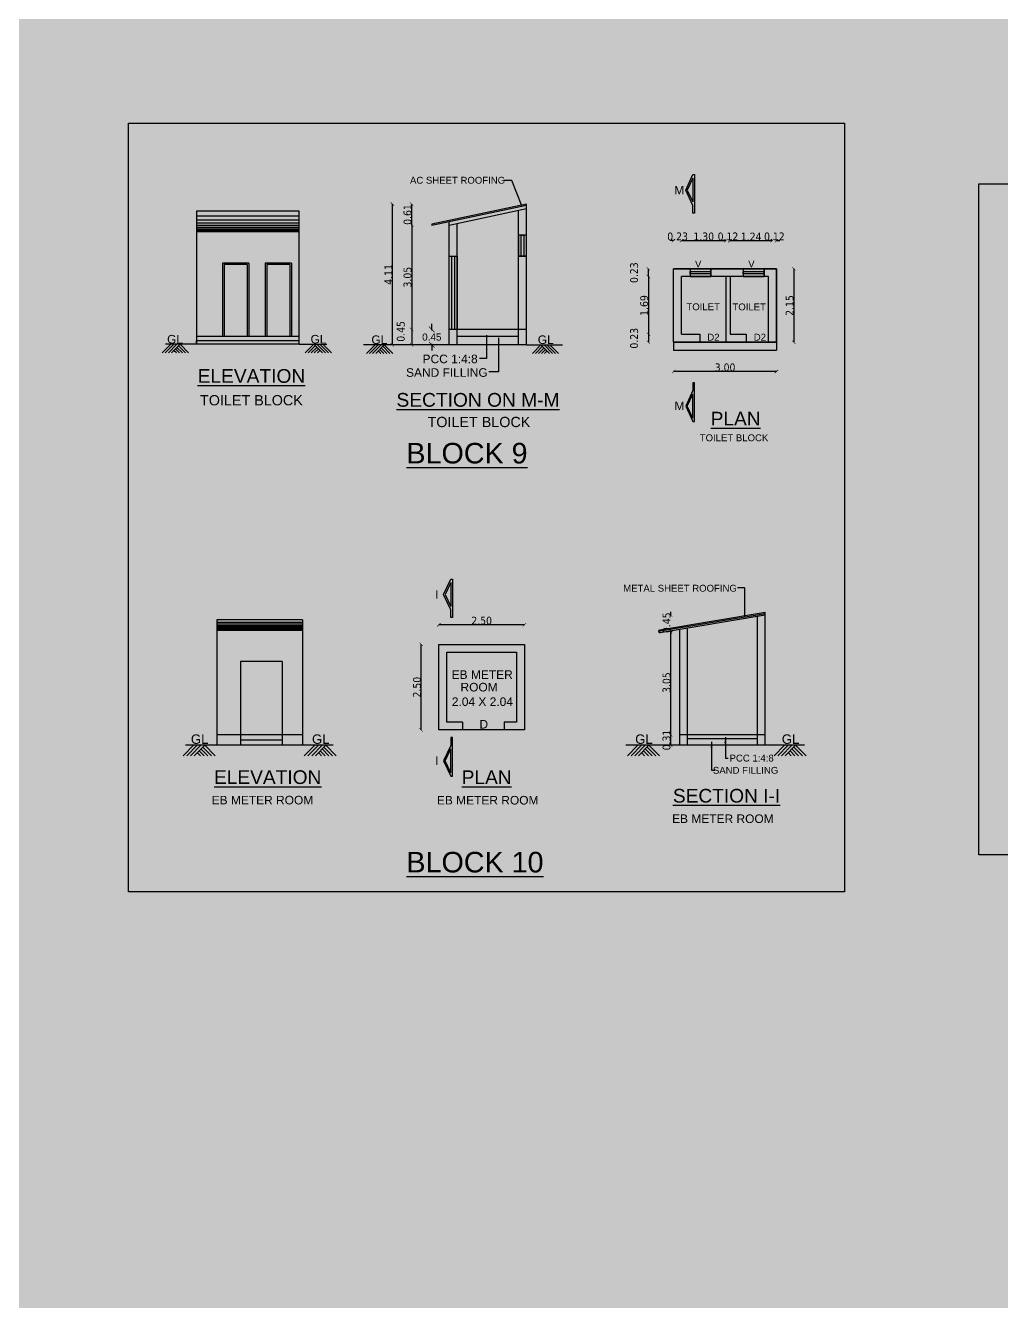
# Model space of a CAD drawing. Header units: metres. Extents: x 0 to 11269, y -5244 to -4054.
# Drawn here: x 10325.27 to 10353.79, y -4868.16 to -4830.89 of the extents above; entities that cross this region are included whole.
import ezdxf
from ezdxf.enums import TextEntityAlignment as Align

# ---------------------------------------------------------------- set-up
doc = ezdxf.new("R2010")
doc.units = ezdxf.units.M
doc.header["$MEASUREMENT"] = 0
doc.header["$PDMODE"] = 2
doc.linetypes.add('HIDDEN', pattern=[0.375, 0.25, -0.125])
doc.linetypes.add('HIDDEN2', pattern=[0.1875, 0.125, -0.0625])
for name, color, linetype in [('2CON', 5, 'Continuous'), ('3CON', 3, 'Continuous'), ('4CON', 4, 'Continuous'), ('5CON', 2, 'Continuous'), ('BLK_7_PLINTH_HEIGHT', 7, 'Continuous'), ('BOUNDARY', 6, 'Continuous'), ('DIM', 3, 'Continuous'), ('G', 5, 'Continuous'), ('REIN', 3, 'Continuous'), ('TEX', 2, 'Continuous'), ('TEXT', 3, 'Continuous')]:
    doc.layers.add(name, color=color, linetype=linetype)
doc.styles.get("Standard").update_dxf_attribs({"font": 'arial.ttf'})
doc.styles.add('STYLE1', font='tahoma.ttf', dxfattribs={"height": 0.23})
doc.styles.add('SUBBU3', font='swissl.ttf', dxfattribs={"width": 0.8})
doc.dimstyles.new('300', dxfattribs={"dimscale": 0.1, "dimtxt": 500, "dimasz": 2000, "dimexe": 400, "dimexo": 1500, "dimgap": 0, "dimtad": 1, "dimlfac": 0.001, "dimzin": 0, "dimdsep": 46, "dimtxsty": 'Standard', "dimcen": 800, "dimse1": 1, "dimse2": 1, "dimclrd": 1, "dimclre": 5, "dimclrt": 3, "dimadec": 0, "dimazin": 0, "dimtfac": 1, "dimtix": 1, "dimtofl": 0, "dimtmove": 1, "dimatfit": 3, "dimfxl": 0, "dimtolj": 1, "dimtzin": 0, "dimarcsym": 0})
doc.dimstyles.new('FLOOR PLAN', dxfattribs={"dimtxt": 0.4, "dimasz": 0.1, "dimexe": 0.18, "dimexo": 0.0625, "dimgap": 0, "dimtad": 1, "dimzin": 0, "dimdsep": 46, "dimtxsty": 'Standard', "dimblk": 'ARCHTICK', "dimcen": 0.09, "dimse1": 1, "dimse2": 1, "dimclrd": 254, "dimclrt": 3, "dimadec": 0, "dimazin": 0, "dimtfac": 1, "dimtix": 1, "dimtofl": 0, "dimtmove": 1, "dimatfit": 0, "dimfxl": 0, "dimtolj": 1, "dimtzin": 0, "dimlwd": -1, "dimarcsym": 0})
doc.dimstyles.new('GG', dxfattribs={"dimscale": 0.1, "dimtxt": 2000, "dimasz": 2000, "dimexe": 400, "dimexo": 1500, "dimgap": 0.08, "dimtad": 1, "dimlfac": 0.001, "dimzin": 0, "dimdsep": 46, "dimtxsty": 'Standard', "dimcen": 800, "dimse1": 1, "dimse2": 1, "dimclrd": 1, "dimclre": 5, "dimclrt": 3, "dimadec": 0, "dimazin": 0, "dimtfac": 1, "dimtix": 1, "dimtofl": 0, "dimtmove": 0, "dimatfit": 3, "dimfxl": 0, "dimtolj": 1, "dimtzin": 0, "dimarcsym": 0})
doc.dimstyles.get("Standard").update_dxf_attribs({"dimtxt": 0.18, "dimasz": 0.18, "dimexe": 0.18, "dimexo": 0.0625, "dimgap": 0.09, "dimtad": 0, "dimtih": 1, "dimtoh": 1, "dimdec": 4, "dimzin": 0, "dimdsep": 46, "dimtxsty": 'Standard', "dimcen": 0.09, "dimadec": 0, "dimazin": 0, "dimtfac": 1, "dimtdec": 4, "dimtofl": 0, "dimtmove": 0, "dimatfit": 3, "dimfxl": 0, "dimtolj": 1, "dimtzin": 0, "dimarcsym": 0})
doc.dimstyles.new('STY', dxfattribs={"dimscale": 0.9, "dimtxt": 0.23, "dimasz": 0.18, "dimexe": 0.15, "dimexo": 0.6, "dimgap": 0.1, "dimtad": 1, "dimtih": 1, "dimtoh": 1, "dimzin": 0, "dimdsep": 46, "dimtxsty": 'Standard', "dimblk": 'ARCHTICK', "dimcen": 0.09375, "dimdle": 0.1, "dimse1": 1, "dimse2": 1, "dimclrd": 256, "dimclrt": 256, "dimadec": 0, "dimazin": 0, "dimtfac": 1, "dimtix": 1, "dimtmove": 1, "dimatfit": 0, "dimfxl": 0, "dimtolj": 1, "dimtzin": 0, "dimlwd": -1, "dimarcsym": 0})

# ---------------------------------------------------------------- blocks, each defined once
blk = doc.blocks.new('_ArchTick')
at = {"color": 0, "lineweight": 0, "const_width": 0.15}
blk.add_lwpolyline([(-0.5, -0.5), (0.5, 0.5)], dxfattribs=at)
blk = doc.blocks.new('*D137')
at = {"layer": 'DEFPOINTS', "color": 0, "linetype": 'Continuous', "ltscale": 100}
for p in [(10344.206, -4837.176), (10344.206, -4838.227), (10344.436, -4838.227)]:
    blk.add_point(p, dxfattribs=at)
at = {"layer": 'DIM', "color": 254, "linetype": 'HIDDEN', "ltscale": 100}
for p, q in [((10344.206, -4837.176), (10344.106, -4837.176)), ((10344.436, -4837.176), (10344.536, -4837.176))]:
    blk.add_line(p, q, dxfattribs=at)
at = {"layer": 'DIM', "color": 254, "linetype": 'Continuous', "ltscale": 100, "xscale": 0.1, "yscale": 0.1, "zscale": 0.1}
blk.add_blockref('_ArchTick', (10344.206, -4837.176), dxfattribs=at)
at = {"layer": 'DIM', "color": 254, "linetype": 'Continuous', "ltscale": 100, "xscale": 0.1, "yscale": 0.1, "zscale": 0.1, "rotation": 180}
blk.add_blockref('_ArchTick', (10344.436, -4837.176), dxfattribs=at)
at = {"layer": 'DIM', "color": 3, "linetype": 'Continuous', "ltscale": 100, "insert": (10344.321, -4837.056), "char_height": 0.23, "attachment_point": 5, "style": 'STYLE1'}
blk.add_mtext('\\A1;0.23', dxfattribs=at)
blk = doc.blocks.new('*D138')
at = {"layer": 'DEFPOINTS', "color": 0, "linetype": 'Continuous', "ltscale": 100}
for p in [(10345.733, -4837.176), (10344.436, -4838.227), (10345.733, -4838.227)]:
    blk.add_point(p, dxfattribs=at)
at = {"layer": 'DIM', "color": 254, "linetype": 'HIDDEN', "ltscale": 100}
blk.add_line((10344.436, -4837.176), (10345.733, -4837.176), dxfattribs=at)
at = {"layer": 'DIM', "color": 254, "linetype": 'Continuous', "ltscale": 100, "xscale": 0.1, "yscale": 0.1, "zscale": 0.1, "rotation": 180}
blk.add_blockref('_ArchTick', (10344.436, -4837.176), dxfattribs=at)
at = {"layer": 'DIM', "color": 254, "linetype": 'Continuous', "ltscale": 100, "xscale": 0.1, "yscale": 0.1, "zscale": 0.1}
blk.add_blockref('_ArchTick', (10345.733, -4837.176), dxfattribs=at)
at = {"layer": 'DIM', "color": 3, "linetype": 'Continuous', "ltscale": 100, "insert": (10345.084, -4837.056), "char_height": 0.23, "attachment_point": 5, "style": 'STYLE1'}
blk.add_mtext('\\A1;1.30', dxfattribs=at)
blk = doc.blocks.new('*D139')
at = {"layer": 'DEFPOINTS', "color": 0, "linetype": 'Continuous', "ltscale": 100}
for p in [(10345.853, -4837.176), (10345.733, -4838.227), (10345.853, -4838.227)]:
    blk.add_point(p, dxfattribs=at)
at = {"layer": 'DIM', "color": 254, "linetype": 'HIDDEN', "ltscale": 100}
for p, q in [((10345.733, -4837.176), (10345.633, -4837.176)), ((10345.853, -4837.176), (10345.953, -4837.176))]:
    blk.add_line(p, q, dxfattribs=at)
at = {"layer": 'DIM', "color": 254, "linetype": 'Continuous', "ltscale": 100, "xscale": 0.1, "yscale": 0.1, "zscale": 0.1}
blk.add_blockref('_ArchTick', (10345.733, -4837.176), dxfattribs=at)
at = {"layer": 'DIM', "color": 254, "linetype": 'Continuous', "ltscale": 100, "xscale": 0.1, "yscale": 0.1, "zscale": 0.1, "rotation": 180}
blk.add_blockref('_ArchTick', (10345.853, -4837.176), dxfattribs=at)
at = {"layer": 'DIM', "color": 3, "linetype": 'Continuous', "ltscale": 100, "insert": (10345.793, -4837.056), "char_height": 0.23, "attachment_point": 5, "style": 'STYLE1'}
blk.add_mtext('\\A1;0.12', dxfattribs=at)
blk = doc.blocks.new('*D140')
at = {"layer": 'DEFPOINTS', "color": 0, "linetype": 'Continuous', "ltscale": 100}
for p in [(10347.089, -4837.176), (10345.853, -4838.227), (10347.089, -4838.227)]:
    blk.add_point(p, dxfattribs=at)
at = {"layer": 'DIM', "color": 254, "linetype": 'HIDDEN', "ltscale": 100}
blk.add_line((10345.853, -4837.176), (10347.089, -4837.176), dxfattribs=at)
at = {"layer": 'DIM', "color": 254, "linetype": 'Continuous', "ltscale": 100, "xscale": 0.1, "yscale": 0.1, "zscale": 0.1, "rotation": 180}
blk.add_blockref('_ArchTick', (10345.853, -4837.176), dxfattribs=at)
at = {"layer": 'DIM', "color": 254, "linetype": 'Continuous', "ltscale": 100, "xscale": 0.1, "yscale": 0.1, "zscale": 0.1}
blk.add_blockref('_ArchTick', (10347.089, -4837.176), dxfattribs=at)
at = {"layer": 'DIM', "color": 3, "linetype": 'Continuous', "ltscale": 100, "insert": (10346.471, -4837.058), "char_height": 0.23, "attachment_point": 5, "style": 'STYLE1'}
blk.add_mtext('\\A1;1.24', dxfattribs=at)
blk = doc.blocks.new('*D141')
at = {"layer": 'DEFPOINTS', "color": 0, "linetype": 'Continuous', "ltscale": 100}
for p in [(10347.209, -4837.176), (10347.089, -4838.227), (10347.209, -4838.227)]:
    blk.add_point(p, dxfattribs=at)
at = {"layer": 'DIM', "color": 254, "linetype": 'HIDDEN', "ltscale": 100}
for p, q in [((10347.089, -4837.176), (10346.989, -4837.176)), ((10347.209, -4837.176), (10347.309, -4837.176))]:
    blk.add_line(p, q, dxfattribs=at)
at = {"layer": 'DIM', "color": 254, "linetype": 'Continuous', "ltscale": 100, "xscale": 0.1, "yscale": 0.1, "zscale": 0.1}
blk.add_blockref('_ArchTick', (10347.089, -4837.176), dxfattribs=at)
at = {"layer": 'DIM', "color": 254, "linetype": 'Continuous', "ltscale": 100, "xscale": 0.1, "yscale": 0.1, "zscale": 0.1, "rotation": 180}
blk.add_blockref('_ArchTick', (10347.209, -4837.176), dxfattribs=at)
at = {"layer": 'DIM', "color": 3, "linetype": 'Continuous', "ltscale": 100, "insert": (10347.149, -4837.056), "char_height": 0.23, "attachment_point": 5, "style": 'STYLE1'}
blk.add_mtext('\\A1;0.12', dxfattribs=at)
blk = doc.blocks.new('*D142')
at = {"layer": 'DEFPOINTS', "color": 0, "linetype": 'Continuous', "ltscale": 100}
for p in [(10343.467, -4837.997), (10344.436, -4837.997), (10344.436, -4838.227)]:
    blk.add_point(p, dxfattribs=at)
at = {"layer": 'DIM', "color": 254, "linetype": 'HIDDEN', "ltscale": 100}
blk.add_line((10343.467, -4838.227), (10343.467, -4837.997), dxfattribs=at)
at = {"layer": 'DIM', "color": 254, "linetype": 'Continuous', "ltscale": 100, "xscale": 0.1, "yscale": 0.1, "zscale": 0.1}
for p, rotation in [((10343.467, -4837.997), 90), ((10343.467, -4838.227), 270)]:
    blk.add_blockref('_ArchTick', p, dxfattribs=dict(at, rotation=rotation))
at = {"layer": 'DIM', "color": 3, "linetype": 'Continuous', "ltscale": 100, "insert": (10343.052, -4838.112), "char_height": 0.23, "attachment_point": 5, "rotation": 90, "style": 'STYLE1'}
blk.add_mtext('\\A1;0.23', dxfattribs=at)
blk = doc.blocks.new('*D143')
at = {"layer": 'DEFPOINTS', "color": 0, "linetype": 'Continuous', "ltscale": 100}
for p in [(10344.436, -4838.227), (10343.467, -4839.912), (10344.436, -4839.912)]:
    blk.add_point(p, dxfattribs=at)
at = {"layer": 'DIM', "color": 254, "linetype": 'HIDDEN', "ltscale": 100}
blk.add_line((10343.467, -4838.227), (10343.467, -4839.912), dxfattribs=at)
at = {"layer": 'DIM', "color": 254, "linetype": 'Continuous', "ltscale": 100, "xscale": 0.1, "yscale": 0.1, "zscale": 0.1}
for p, rotation in [((10343.467, -4838.227), 90), ((10343.467, -4839.912), 270)]:
    blk.add_blockref('_ArchTick', p, dxfattribs=dict(at, rotation=rotation))
at = {"layer": 'DIM', "color": 3, "linetype": 'Continuous', "ltscale": 100, "insert": (10343.347, -4839.07), "char_height": 0.23, "attachment_point": 5, "rotation": 90, "style": 'STYLE1'}
blk.add_mtext('\\A1;1.69', dxfattribs=at)
blk = doc.blocks.new('*D144')
at = {"layer": 'DEFPOINTS', "color": 0, "linetype": 'Continuous', "ltscale": 100}
for p in [(10344.436, -4839.912), (10343.467, -4840.142), (10344.436, -4840.142)]:
    blk.add_point(p, dxfattribs=at)
at = {"layer": 'DIM', "color": 254, "linetype": 'HIDDEN', "ltscale": 100}
blk.add_line((10343.467, -4839.912), (10343.467, -4840.142), dxfattribs=at)
at = {"layer": 'DIM', "color": 254, "linetype": 'Continuous', "ltscale": 100, "xscale": 0.1, "yscale": 0.1, "zscale": 0.1}
for p, rotation in [((10343.467, -4839.912), 90), ((10343.467, -4840.142), 270)]:
    blk.add_blockref('_ArchTick', p, dxfattribs=dict(at, rotation=rotation))
at = {"layer": 'DIM', "color": 3, "linetype": 'Continuous', "ltscale": 100, "insert": (10343.052, -4840.027), "char_height": 0.23, "attachment_point": 5, "rotation": 90, "style": 'STYLE1'}
blk.add_mtext('\\A1;0.23', dxfattribs=at)
blk = doc.blocks.new('*D145')
at = {"layer": 'DEFPOINTS', "color": 0, "linetype": 'ByBlock', "ltscale": 100}
for p in [(10347.209, -4837.997), (10347.209, -4840.142), (10347.716, -4840.142)]:
    blk.add_point(p, dxfattribs=at)
at = {"layer": 'DIM', "color": 254, "linetype": 'HIDDEN', "ltscale": 100}
blk.add_line((10347.716, -4837.997), (10347.716, -4840.142), dxfattribs=at)
at = {"layer": 'DIM', "color": 254, "linetype": 'ByBlock', "ltscale": 100, "xscale": 0.1, "yscale": 0.1, "zscale": 0.1}
for p, rotation in [((10347.716, -4837.997), 90), ((10347.716, -4840.142), 270)]:
    blk.add_blockref('_ArchTick', p, dxfattribs=dict(at, rotation=rotation))
at = {"layer": 'DIM', "color": 3, "linetype": 'ByBlock', "ltscale": 100, "insert": (10347.596, -4839.07), "char_height": 0.23, "attachment_point": 5, "rotation": 90, "style": 'STYLE1'}
blk.add_mtext('\\A1;2.15', dxfattribs=at)
blk = doc.blocks.new('*D146')
at = {"layer": 'DEFPOINTS', "color": 0, "linetype": 'ByBlock', "ltscale": 100}
for p in [(10344.206, -4840.142), (10347.209, -4840.142), (10344.206, -4840.999)]:
    blk.add_point(p, dxfattribs=at)
at = {"layer": 'DIM', "color": 254, "linetype": 'HIDDEN', "ltscale": 100}
blk.add_line((10347.209, -4840.999), (10344.206, -4840.999), dxfattribs=at)
at = {"layer": 'DIM', "color": 254, "linetype": 'ByBlock', "ltscale": 100, "xscale": 0.1, "yscale": 0.1, "zscale": 0.1, "rotation": 180}
blk.add_blockref('_ArchTick', (10344.206, -4840.999), dxfattribs=at)
at = {"layer": 'DIM', "color": 254, "linetype": 'ByBlock', "ltscale": 100, "xscale": 0.1, "yscale": 0.1, "zscale": 0.1}
blk.add_blockref('_ArchTick', (10347.209, -4840.999), dxfattribs=at)
at = {"layer": 'DIM', "color": 3, "linetype": 'ByBlock', "ltscale": 100, "insert": (10345.708, -4840.879), "char_height": 0.23, "attachment_point": 5, "style": 'STYLE1'}
blk.add_mtext('\\A1;3.00', dxfattribs=at)
blk = doc.blocks.new('*D147')
at = {"layer": 'DEFPOINTS', "color": 0, "linetype": 'ByBlock', "ltscale": 100}
for p in [(10336.55, -4836.108), (10339.904, -4836.108), (10337.649, -4836.718)]:
    blk.add_point(p, dxfattribs=at)
at = {"layer": 'DIM', "color": 254, "linetype": 'HIDDEN', "ltscale": 100}
blk.add_line((10336.55, -4836.718), (10336.55, -4836.108), dxfattribs=at)
at = {"layer": 'DIM', "color": 254, "linetype": 'ByBlock', "ltscale": 100, "xscale": 0.1, "yscale": 0.1, "zscale": 0.1}
for p, rotation in [((10336.55, -4836.108), 90), ((10336.55, -4836.718), 270)]:
    blk.add_blockref('_ArchTick', p, dxfattribs=dict(at, rotation=rotation))
at = {"layer": 'DIM', "color": 3, "linetype": 'ByBlock', "ltscale": 100, "insert": (10336.43, -4836.413), "char_height": 0.23, "attachment_point": 5, "rotation": 90, "style": 'STYLE1'}
blk.add_mtext('\\A1;0.61', dxfattribs=at)
blk = doc.blocks.new('*D148')
at = {"layer": 'DEFPOINTS', "color": 0, "linetype": 'ByBlock', "ltscale": 100}
for p in [(10337.649, -4836.718), (10336.55, -4839.768), (10337.976, -4839.768)]:
    blk.add_point(p, dxfattribs=at)
at = {"layer": 'DIM', "color": 254, "linetype": 'HIDDEN', "ltscale": 100}
blk.add_line((10336.55, -4836.718), (10336.55, -4839.768), dxfattribs=at)
at = {"layer": 'DIM', "color": 254, "linetype": 'ByBlock', "ltscale": 100, "xscale": 0.1, "yscale": 0.1, "zscale": 0.1}
for p, rotation in [((10336.55, -4836.718), 90), ((10336.55, -4839.768), 270)]:
    blk.add_blockref('_ArchTick', p, dxfattribs=dict(at, rotation=rotation))
at = {"layer": 'DIM', "color": 3, "linetype": 'ByBlock', "ltscale": 100, "insert": (10336.43, -4838.243), "char_height": 0.23, "attachment_point": 5, "rotation": 90, "style": 'STYLE1'}
blk.add_mtext('\\A1;3.05', dxfattribs=at)
blk = doc.blocks.new('*D149')
at = {"layer": 'DEFPOINTS', "color": 0, "linetype": 'Continuous', "ltscale": 100}
for p in [(10338.144, -4839.768), (10336.55, -4840.218), (10338.144, -4840.218)]:
    blk.add_point(p, dxfattribs=at)
at = {"layer": 'DIM', "color": 254, "linetype": 'HIDDEN', "ltscale": 100}
blk.add_line((10336.55, -4839.768), (10336.55, -4840.218), dxfattribs=at)
at = {"layer": 'DIM', "color": 254, "linetype": 'Continuous', "ltscale": 100, "xscale": 0.1, "yscale": 0.1, "zscale": 0.1}
for p, rotation in [((10336.55, -4839.768), 90), ((10336.55, -4840.218), 270)]:
    blk.add_blockref('_ArchTick', p, dxfattribs=dict(at, rotation=rotation))
at = {"layer": 'DIM', "color": 3, "linetype": 'Continuous', "ltscale": 100, "insert": (10336.233, -4839.826), "char_height": 0.23, "attachment_point": 5, "rotation": 90, "style": 'STYLE1'}
blk.add_mtext('\\A1;0.45', dxfattribs=at)
blk = doc.blocks.new('*D150')
at = {"layer": 'DEFPOINTS', "color": 0, "linetype": 'ByBlock', "ltscale": 100}
for p in [(10335.986, -4836.108), (10339.904, -4836.108), (10337.649, -4840.218)]:
    blk.add_point(p, dxfattribs=at)
at = {"layer": 'DIM', "color": 254, "linetype": 'HIDDEN', "ltscale": 100}
blk.add_line((10335.986, -4840.218), (10335.986, -4836.108), dxfattribs=at)
at = {"layer": 'DIM', "color": 254, "linetype": 'ByBlock', "ltscale": 100, "xscale": 0.1, "yscale": 0.1, "zscale": 0.1}
for p, rotation in [((10335.986, -4836.108), 90), ((10335.986, -4840.218), 270)]:
    blk.add_blockref('_ArchTick', p, dxfattribs=dict(at, rotation=rotation))
at = {"layer": 'DIM', "color": 3, "linetype": 'ByBlock', "ltscale": 100, "insert": (10335.871, -4838.163), "char_height": 0.23, "attachment_point": 5, "rotation": 90, "style": 'STYLE1'}
blk.add_mtext('\\A1;4.11', dxfattribs=at)
blk = doc.blocks.new('*D156')
at = {"layer": 'DEFPOINTS', "color": 0, "linetype": 'ByBlock', "ltscale": 100}
for p in [(10337.345, -4848.395), (10337.345, -4848.966), (10339.844, -4848.966)]:
    blk.add_point(p, dxfattribs=at)
at = {"layer": 'DIM', "color": 254, "linetype": 'HIDDEN', "ltscale": 100}
blk.add_line((10339.844, -4848.395), (10337.345, -4848.395), dxfattribs=at)
at = {"layer": 'DIM', "color": 254, "linetype": 'ByBlock', "ltscale": 100, "xscale": 0.1, "yscale": 0.1, "zscale": 0.1, "rotation": 180}
blk.add_blockref('_ArchTick', (10337.345, -4848.395), dxfattribs=at)
at = {"layer": 'DIM', "color": 254, "linetype": 'ByBlock', "ltscale": 100, "xscale": 0.1, "yscale": 0.1, "zscale": 0.1}
blk.add_blockref('_ArchTick', (10339.844, -4848.395), dxfattribs=at)
at = {"layer": 'DIM', "color": 3, "linetype": 'ByBlock', "ltscale": 100, "insert": (10338.595, -4848.275), "char_height": 0.23, "attachment_point": 5, "style": 'STYLE1'}
blk.add_mtext('\\A1;2.50', dxfattribs=at)
blk = doc.blocks.new('*D157')
at = {"layer": 'DEFPOINTS', "color": 0, "linetype": 'ByBlock', "ltscale": 100}
for p in [(10336.825, -4848.966), (10337.345, -4848.966), (10337.345, -4851.465)]:
    blk.add_point(p, dxfattribs=at)
at = {"layer": 'DIM', "color": 254, "linetype": 'HIDDEN', "ltscale": 100}
blk.add_line((10336.825, -4851.465), (10336.825, -4848.966), dxfattribs=at)
at = {"layer": 'DIM', "color": 254, "linetype": 'ByBlock', "ltscale": 100, "xscale": 0.1, "yscale": 0.1, "zscale": 0.1}
for p, rotation in [((10336.825, -4848.966), 90), ((10336.825, -4851.465), 270)]:
    blk.add_blockref('_ArchTick', p, dxfattribs=dict(at, rotation=rotation))
at = {"layer": 'DIM', "color": 3, "linetype": 'ByBlock', "ltscale": 100, "insert": (10336.705, -4850.216), "char_height": 0.23, "attachment_point": 5, "rotation": 90, "style": 'STYLE1'}
blk.add_mtext('\\A1;2.50', dxfattribs=at)
blk = doc.blocks.new('*D158')
at = {"layer": 'DEFPOINTS', "color": 0, "linetype": 'ByBlock', "ltscale": 100}
for p in [(10343.816, -4851.608), (10343.816, -4851.913), (10344.119, -4851.608)]:
    blk.add_point(p, dxfattribs=at)
at = {"layer": 'DIM', "color": 254, "linetype": 'HIDDEN', "ltscale": 100}
blk.add_line((10344.119, -4851.913), (10344.119, -4851.608), dxfattribs=at)
at = {"layer": 'DIM', "color": 254, "linetype": 'ByBlock', "ltscale": 100, "xscale": 0.1, "yscale": 0.1, "zscale": 0.1}
for p, rotation in [((10344.119, -4851.608), 90), ((10344.119, -4851.913), 270)]:
    blk.add_blockref('_ArchTick', p, dxfattribs=dict(at, rotation=rotation))
at = {"layer": 'DIM', "color": 3, "linetype": 'ByBlock', "ltscale": 100, "insert": (10343.999, -4851.76), "char_height": 0.23, "attachment_point": 5, "rotation": 90, "style": 'STYLE1'}
blk.add_mtext('\\A1;0.31', dxfattribs=at)
blk = doc.blocks.new('*D159')
at = {"layer": 'DEFPOINTS', "color": 0, "linetype": 'ByBlock', "ltscale": 100}
for p in [(10344.119, -4848.558), (10344.385, -4848.558), (10344.385, -4851.608)]:
    blk.add_point(p, dxfattribs=at)
at = {"layer": 'DIM', "color": 254, "linetype": 'HIDDEN', "ltscale": 100}
blk.add_line((10344.119, -4851.608), (10344.119, -4848.558), dxfattribs=at)
at = {"layer": 'DIM', "color": 254, "linetype": 'ByBlock', "ltscale": 100, "xscale": 0.1, "yscale": 0.1, "zscale": 0.1}
for p, rotation in [((10344.119, -4848.558), 90), ((10344.119, -4851.608), 270)]:
    blk.add_blockref('_ArchTick', p, dxfattribs=dict(at, rotation=rotation))
at = {"layer": 'DIM', "color": 3, "linetype": 'ByBlock', "ltscale": 100, "insert": (10343.999, -4850.083), "char_height": 0.23, "attachment_point": 5, "rotation": 90, "style": 'STYLE1'}
blk.add_mtext('\\A1;3.05', dxfattribs=at)
blk = doc.blocks.new('*D160')
at = {"layer": 'DEFPOINTS', "color": 0, "linetype": 'ByBlock', "ltscale": 100}
for p in [(10344.119, -4848.113), (10346.884, -4848.113), (10344.385, -4848.558)]:
    blk.add_point(p, dxfattribs=at)
at = {"layer": 'DIM', "color": 254, "linetype": 'HIDDEN', "ltscale": 100}
for p, q in [((10344.119, -4848.113), (10344.119, -4848.013)), ((10344.119, -4848.558), (10344.119, -4848.658))]:
    blk.add_line(p, q, dxfattribs=at)
at = {"layer": 'DIM', "color": 254, "linetype": 'ByBlock', "ltscale": 100, "xscale": 0.1, "yscale": 0.1, "zscale": 0.1}
for p, rotation in [((10344.119, -4848.113), 270), ((10344.119, -4848.558), 90)]:
    blk.add_blockref('_ArchTick', p, dxfattribs=dict(at, rotation=rotation))
at = {"layer": 'DIM', "color": 3, "linetype": 'ByBlock', "ltscale": 100, "insert": (10343.999, -4848.335), "char_height": 0.23, "attachment_point": 5, "rotation": 90, "style": 'STYLE1'}
blk.add_mtext('\\A1;0.45', dxfattribs=at)
blk = doc.blocks.new('*D194')
at = {"layer": 'BLK_7_PLINTH_HEIGHT'}
for p, q in [((10337.138, -4839.768), (10337.138, -4839.606)), ((10337.138, -4839.768), (10337.138, -4839.798)), ((10337.138, -4840.218), (10337.138, -4840.189)), ((10337.138, -4840.218), (10337.138, -4840.38))]:
    blk.add_line(p, q, dxfattribs=at)
at = {"layer": 'DEFPOINTS', "color": 0, "linetype": 'ByBlock'}
for p in [(0, -4839.768), (10337.138, -4839.768), (10337.649, -4840.218)]:
    blk.add_point(p, dxfattribs=at)
at = {"layer": 'BLK_7_PLINTH_HEIGHT', "linetype": 'ByBlock', "xscale": 0.162, "yscale": 0.162, "zscale": 0.162}
for p, rotation in [((10337.138, -4839.768), 270), ((10337.138, -4840.218), 90)]:
    blk.add_blockref('_ArchTick', p, dxfattribs=dict(at, rotation=rotation))
at = {"layer": 'BLK_7_PLINTH_HEIGHT', "linetype": 'ByBlock', "insert": (10337.138, -4839.993), "char_height": 0.207, "attachment_point": 5}
blk.add_mtext('\\A1;0.45', dxfattribs=at)

msp = doc.modelspace()

# ---------------------------------------------------------------- linework, layer by layer
at = {"linetype": 'ByBlock'}
for points in [[(10328.27075, -4833.74515), (10349.19981, -4833.74515), (10349.19981, -4856.19157), (10328.27075, -4856.19157)], [(10353.12421, -4835.51673), (10367.5424, -4835.51673), (10367.5424, -4855.11626), (10353.12421, -4855.11626)]]:
    msp.add_lwpolyline(points, close=True, dxfattribs=at)
at = {"layer": '2CON'}
for p, q in [((10329.26185, -4840.45526), (10329.51387, -4840.20325)), ((10329.35095, -4840.45526), (10329.60297, -4840.20325)), ((10329.44005, -4840.45526), (10329.69207, -4840.20325)), ((10329.52915, -4840.45526), (10329.78117, -4840.20325)), ((10329.67678, -4840.45526), (10329.60297, -4840.38145)), ((10329.76588, -4840.45526), (10329.64752, -4840.3369)), ((10329.85498, -4840.45526), (10329.69207, -4840.29235)), ((10329.94408, -4840.45526), (10329.73662, -4840.2478)), ((10330.03318, -4840.45526), (10329.78117, -4840.20325)), ((10333.43724, -4840.45526), (10333.68925, -4840.20325)), ((10333.52634, -4840.45526), (10333.7338, -4840.2478)), ((10333.61544, -4840.45526), (10333.77835, -4840.29235)), ((10333.94126, -4840.45526), (10333.68925, -4840.20325)), ((10333.70454, -4840.45526), (10333.8229, -4840.3369)), ((10334.03036, -4840.45526), (10333.77835, -4840.20325)), ((10333.79364, -4840.45526), (10333.86745, -4840.38145)), ((10334.11946, -4840.45526), (10333.86745, -4840.20325)), ((10334.20856, -4840.45526), (10333.95655, -4840.20325)), ((10335.23124, -4840.47024), (10335.48325, -4840.21823)), ((10335.32034, -4840.47024), (10335.57235, -4840.21823)), ((10335.40944, -4840.47024), (10335.66145, -4840.21823)), ((10335.49854, -4840.47024), (10335.75055, -4840.21823)), ((10335.73527, -4840.47024), (10335.6169, -4840.35188)), ((10335.82437, -4840.47024), (10335.66145, -4840.30733)), ((10335.91347, -4840.47024), (10335.706, -4840.26278)), ((10336.00257, -4840.47024), (10335.75055, -4840.21823)), ((10340.07707, -4840.47024), (10340.32908, -4840.21823)), ((10340.16617, -4840.47024), (10340.37363, -4840.26278)), ((10340.25527, -4840.47024), (10340.41818, -4840.30733)), ((10340.58109, -4840.47024), (10340.32908, -4840.21823)), ((10340.34437, -4840.47024), (10340.46273, -4840.35188)), ((10340.67019, -4840.47024), (10340.41818, -4840.21823)), ((10340.75356, -4840.47024), (10340.50155, -4840.21823)), ((10340.84266, -4840.47024), (10340.59065, -4840.21823)), ((10335.64617, -4840.47024), (10335.57235, -4840.39643)), ((10340.43347, -4840.47024), (10340.50728, -4840.39643))]:
    msp.add_line(p, q, dxfattribs=at)
at = {"layer": '2CON', "color": 1}
for p, q in [((10329.8721, -4852.2181), (10330.17757, -4851.91263)), ((10329.9801, -4852.2181), (10330.28557, -4851.91263)), ((10330.0881, -4852.2181), (10330.39357, -4851.91263)), ((10330.1961, -4852.2181), (10330.50157, -4851.91263)), ((10330.80704, -4852.2181), (10330.50157, -4851.91263)), ((10333.41182, -4852.2181), (10333.71729, -4851.91263)), ((10333.51982, -4852.2181), (10333.82529, -4851.91263)), ((10333.62782, -4852.2181), (10333.93329, -4851.91263)), ((10333.73582, -4852.2181), (10334.04129, -4851.91263)), ((10334.34676, -4852.2181), (10334.04129, -4851.91263)), ((10342.85561, -4852.2181), (10343.16108, -4851.91263)), ((10342.96361, -4852.2181), (10343.26908, -4851.91263)), ((10343.07161, -4852.2181), (10343.37708, -4851.91263)), ((10343.17961, -4852.2181), (10343.48508, -4851.91263)), ((10343.79055, -4852.2181), (10343.48508, -4851.91263)), ((10347.13945, -4852.2181), (10347.44492, -4851.91263)), ((10347.24745, -4852.2181), (10347.55292, -4851.91263)), ((10347.35545, -4852.2181), (10347.66092, -4851.91263)), ((10347.46345, -4852.2181), (10347.76892, -4851.91263)), ((10348.07439, -4852.2181), (10347.76892, -4851.91263)), ((10330.37504, -4852.2181), (10330.28557, -4852.12863)), ((10330.48304, -4852.2181), (10330.33957, -4852.07463)), ((10330.59104, -4852.2181), (10330.39357, -4852.02063)), ((10330.69904, -4852.2181), (10330.44757, -4851.96663)), ((10333.91476, -4852.2181), (10333.82529, -4852.12863)), ((10334.02276, -4852.2181), (10333.87929, -4852.07463)), ((10334.13076, -4852.2181), (10333.93329, -4852.02063)), ((10334.23876, -4852.2181), (10333.98729, -4851.96663)), ((10343.35855, -4852.2181), (10343.26908, -4852.12863)), ((10343.46655, -4852.2181), (10343.32308, -4852.07463)), ((10343.57455, -4852.2181), (10343.37708, -4852.02063)), ((10343.68255, -4852.2181), (10343.43108, -4851.96663)), ((10347.64239, -4852.2181), (10347.55292, -4852.12863)), ((10347.75039, -4852.2181), (10347.60692, -4852.07463)), ((10347.85839, -4852.2181), (10347.66092, -4852.02063)), ((10347.96639, -4852.2181), (10347.71492, -4851.96663))]:
    msp.add_line(p, q, dxfattribs=at)
at = {"layer": 'DIM', "color": 4, "linetype": 'ByBlock', "ltscale": 100}
for p, q in [((10339.90353, -4836.10823), (10337.13897, -4836.69581)), ((10339.90353, -4836.14848), (10337.13897, -4836.73606)), ((10339.90353, -4836.25071), (10337.64868, -4836.72996)), ((10339.90353, -4840.21823), (10339.90353, -4836.10823)), ((10330.26037, -4836.31325), (10330.26037, -4840.20325)), ((10333.2637, -4836.31325), (10330.26037, -4836.31325)), ((10333.2637, -4836.46233), (10330.26037, -4836.46233)), ((10333.2637, -4836.58063), (10330.26037, -4836.58063)), ((10333.2637, -4836.66623), (10330.26037, -4836.66623)), ((10333.2637, -4840.20325), (10333.2637, -4836.31325)), ((10337.64868, -4840.21823), (10337.64868, -4836.62773)), ((10339.67353, -4840.21823), (10339.67353, -4836.2996)), ((10333.2637, -4836.73564), (10330.26037, -4836.73564)), ((10333.2637, -4836.7939), (10330.26037, -4836.7939)), ((10333.2637, -4836.838), (10330.26037, -4836.838)), ((10333.2637, -4836.87422), (10330.26037, -4836.87422)), ((10333.2637, -4836.89941), (10330.26037, -4836.89941)), ((10333.2637, -4836.91358), (10330.26037, -4836.91358)), ((10333.2637, -4836.92325), (10330.26037, -4836.92325)), ((10337.13897, -4836.69581), (10337.13897, -4836.73606)), ((10337.87868, -4840.21823), (10337.87868, -4836.68107)), ((10339.90353, -4837.01823), (10339.67353, -4837.01823)), ((10339.90353, -4837.62823), (10339.67353, -4837.62823)), ((10331.78703, -4837.83325), (10331.02703, -4837.83325)), ((10331.02703, -4837.83325), (10331.02703, -4839.97325)), ((10331.74703, -4837.87325), (10331.06703, -4837.87325)), ((10331.06703, -4837.87325), (10331.06703, -4839.97325)), ((10331.74703, -4837.87325), (10331.74703, -4839.97325)), ((10331.78703, -4837.83325), (10331.78703, -4839.97325)), ((10333.0337, -4837.83325), (10332.2737, -4837.83325)), ((10332.2737, -4837.83325), (10332.2737, -4839.97325)), ((10332.9937, -4837.87325), (10332.3137, -4837.87325)), ((10332.3137, -4837.87325), (10332.3137, -4839.97325)), ((10332.9937, -4837.87325), (10332.9937, -4839.97325)), ((10333.0337, -4837.83325), (10333.0337, -4839.97325)), ((10347.20928, -4837.99707), (10344.20595, -4837.99707)), ((10344.20595, -4840.14227), (10344.20595, -4837.99707)), ((10344.68386, -4837.99707), (10344.68386, -4838.22707)), ((10345.29386, -4837.99707), (10345.29386, -4838.22707)), ((10346.23901, -4837.99707), (10346.23901, -4838.22707)), ((10346.84901, -4837.99707), (10346.84901, -4838.22707)), ((10347.20928, -4840.14227), (10347.20928, -4837.99707)), ((10346.97928, -4838.22707), (10344.43595, -4838.22707)), ((10344.43595, -4839.91227), (10344.43595, -4838.22707)), ((10345.73262, -4838.22707), (10345.73262, -4839.91227)), ((10345.85262, -4838.22707), (10345.85262, -4839.91227)), ((10346.97928, -4840.14227), (10346.97928, -4838.22707)), ((10347.20928, -4838.22707), (10347.20928, -4839.91227)), ((10333.2637, -4839.97325), (10330.26037, -4839.97325)), ((10330.26037, -4839.97325), (10330.26037, -4840.20325)), ((10339.90353, -4839.76823), (10337.64868, -4839.76823)), ((10339.67353, -4839.97514), (10337.87868, -4839.97514)), ((10344.43595, -4839.91227), (10344.97262, -4839.91227)), ((10344.97262, -4839.91227), (10344.97262, -4840.14227)), ((10345.73262, -4839.91227), (10345.73262, -4840.14227)), ((10345.85262, -4839.91227), (10346.32928, -4839.91227)), ((10346.32928, -4839.91227), (10346.32928, -4840.14227)), ((10333.2637, -4840.20325), (10329.35659, -4840.20325)), ((10330.26037, -4840.20325), (10330.26037, -4840.08825)), ((10330.26037, -4840.08825), (10333.2637, -4840.08825)), ((10333.2637, -4840.20325), (10334.07189, -4840.20325)), ((10337.64868, -4840.21823), (10335.14621, -4840.21823)), ((10339.90353, -4840.21823), (10337.64868, -4840.21823)), ((10339.90353, -4840.21823), (10340.95306, -4840.21823)), ((10344.20595, -4840.14227), (10347.20928, -4840.14227)), ((10344.20595, -4840.14227), (10344.20595, -4840.37227)), ((10344.20595, -4840.37227), (10347.20928, -4840.37227)), ((10347.20928, -4840.14227), (10347.20928, -4840.37227)), ((10346.88351, -4848.07263), (10343.76674, -4848.59307)), ((10346.88351, -4848.03263), (10343.80134, -4848.54884)), ((10346.88351, -4848.11263), (10343.81096, -4848.62767)), ((10346.65351, -4851.91263), (10346.65351, -4848.15118)), ((10346.88351, -4851.91263), (10346.88351, -4848.03263)), ((10330.861, -4848.25263), (10330.861, -4851.91263)), ((10333.35974, -4848.25263), (10330.861, -4848.25263)), ((10333.35974, -4848.3267), (10330.861, -4848.3267)), ((10333.35974, -4848.37734), (10330.861, -4848.37734)), ((10333.35974, -4848.42561), (10330.861, -4848.42561)), ((10333.35974, -4848.46329), (10330.861, -4848.46329)), ((10333.35974, -4848.49272), (10330.861, -4848.49272)), ((10333.35974, -4848.51391), (10330.861, -4848.51391)), ((10333.35974, -4848.52886), (10330.861, -4848.52886)), ((10333.35974, -4848.54094), (10330.861, -4848.54094)), ((10333.35974, -4848.54813), (10330.861, -4848.54813)), ((10333.35974, -4848.55187), (10330.861, -4848.55187)), ((10333.35974, -4848.55532), (10330.861, -4848.55532)), ((10333.35974, -4848.55647), (10330.861, -4848.55647)), ((10333.35974, -4848.55763), (10330.861, -4848.55763)), ((10333.35974, -4848.25263), (10333.35974, -4851.91263)), ((10344.38477, -4851.91263), (10344.38477, -4848.53148)), ((10344.61477, -4851.91263), (10344.61477, -4848.49293)), ((10331.5508, -4849.46763), (10331.5508, -4851.91263)), ((10332.7658, -4849.46763), (10331.5508, -4849.46763)), ((10332.7658, -4849.46763), (10332.7658, -4851.91263)), ((10338.03521, -4851.23488), (10338.03521, -4851.46488)), ((10339.25021, -4851.23488), (10339.25021, -4851.46488)), ((10334.25627, -4851.91263), (10329.94439, -4851.91263)), ((10333.35974, -4851.60763), (10330.861, -4851.60763)), ((10332.7658, -4851.76044), (10331.5508, -4851.76044)), ((10348.03236, -4851.91263), (10342.80765, -4851.91263)), ((10346.88351, -4851.60763), (10344.38477, -4851.60763)), ((10346.65351, -4851.72712), (10344.61477, -4851.72712))]:
    msp.add_line(p, q, dxfattribs=at)
for points in [[(10339.67353, -4837.01823), (10339.67353, -4837.62823), (10339.90353, -4837.62823), (10339.90353, -4837.01823)], [(10344.20595, -4837.99707), (10347.20928, -4837.99707), (10347.20928, -4840.14227), (10344.20595, -4840.14227)], [(10344.68386, -4838.22707), (10345.29386, -4838.22707), (10345.29386, -4837.99707), (10344.68386, -4837.99707)], [(10346.23901, -4838.22707), (10346.84901, -4838.22707), (10346.84901, -4837.99707), (10346.23901, -4837.99707)], [(10337.34541, -4848.96614), (10339.84415, -4848.96614), (10339.84415, -4851.46488), (10337.34541, -4851.46488)]]:
    msp.add_lwpolyline(points, close=True, dxfattribs=at)
at = {"layer": 'DIM', "color": 4, "linetype": 'HIDDEN2', "ltscale": 100}
for points in [[(10339.82609, -4837.01823), (10339.82609, -4837.62823), (10339.75129, -4837.62823), (10339.75129, -4837.01823)], [(10344.68386, -4838.07452), (10345.29386, -4838.07452), (10345.29386, -4838.14931), (10344.68386, -4838.14931)], [(10346.23901, -4838.07452), (10346.84901, -4838.07452), (10346.84901, -4838.14931), (10346.23901, -4838.14931)]]:
    msp.add_lwpolyline(points, close=True, dxfattribs=at)
at = {"layer": 'DIM', "color": 1, "linetype": 'ByBlock', "ltscale": 100}
msp.add_lwpolyline([(10337.64868, -4837.62823), (10337.87868, -4837.62823), (10337.87868, -4839.76823), (10337.64868, -4839.76823)], close=True, dxfattribs=at)
at = {"layer": 'DIM', "color": 6, "linetype": 'ByBlock', "ltscale": 100}
msp.add_lwpolyline([(10337.72695, -4837.62823), (10337.80314, -4837.62823), (10337.80314, -4839.76823), (10337.72695, -4839.76823)], close=True, dxfattribs=at)
at = {"layer": 'DIM', "color": 4, "linetype": 'ByBlock', "ltscale": 100}
msp.add_lwpolyline([(10338.03521, -4851.23488), (10337.57541, -4851.23488), (10337.57541, -4849.19614), (10339.61415, -4849.19614), (10339.61415, -4851.23488), (10339.25021, -4851.23488)], dxfattribs=at)
msp.add_arc((10343.80615, -4848.58825), 0.03971, 96.959177, 276.959177, dxfattribs=at)
at = {"layer": 'G'}
for p, q in [((10344.76366, -4835.3481), (10344.59752, -4835.69788)), ((10344.76366, -4835.3481), (10344.76366, -4836.04766)), ((10344.59752, -4835.69788), (10344.76366, -4836.04766)), ((10344.60439, -4842.00666), (10344.77053, -4841.65688)), ((10344.77053, -4842.35644), (10344.77053, -4841.65688)), ((10344.77053, -4842.35644), (10344.60439, -4842.00666)), ((10337.69877, -4847.15788), (10337.53263, -4847.50766)), ((10337.69877, -4847.15788), (10337.69877, -4847.85744)), ((10337.53263, -4847.50766), (10337.69877, -4847.85744)), ((10337.53263, -4852.36594), (10337.69877, -4852.01616)), ((10337.69877, -4852.71572), (10337.69877, -4852.01616)), ((10337.69877, -4852.71572), (10337.53263, -4852.36594))]:
    msp.add_line(p, q, dxfattribs=at)
at = {"layer": 'REIN'}
for points in [[(10344.81366, -4836.37282), (10344.77053, -4836.37282), (10344.77053, -4836.14782), (10344.55678, -4835.69782), (10344.77053, -4835.24782), (10344.81366, -4835.24782), (10344.81366, -4836.37282)], [(10344.81366, -4841.33166), (10344.77053, -4841.33166), (10344.77053, -4841.55666), (10344.55678, -4842.00666), (10344.77053, -4842.45666), (10344.81366, -4842.45666), (10344.81366, -4841.33166)], [(10337.7419, -4848.18266), (10337.69877, -4848.18266), (10337.69877, -4847.95766), (10337.48502, -4847.50766), (10337.69877, -4847.05766), (10337.7419, -4847.05766), (10337.7419, -4848.18266)], [(10337.7419, -4851.69094), (10337.69877, -4851.69094), (10337.69877, -4851.91594), (10337.48502, -4852.36594), (10337.69877, -4852.81594), (10337.7419, -4852.81594), (10337.7419, -4851.69094)]]:
    msp.add_lwpolyline(points, close=True, dxfattribs=at)

# ---------------------------------------------------------------- texts
at = {"color": 2}
for p in [(10329.40305, -4840.17985), (10333.59534, -4840.17985), (10335.37244, -4840.19484), (10340.23516, -4840.19484)]:
    msp.add_text('GL', height=0.25, dxfattribs=at).set_placement(p)
at = {"layer": '2CON', "color": 3, "linetype": 'Continuous'}
for s, p in [('AC SHEET ROOFING', (10336.50195, -4835.51277)), ('V', (10344.82952, -4837.95667)), ('V', (10346.38467, -4837.95667)), ('TOILET', (10344.57953, -4839.20844)), ('TOILET', (10345.9238, -4839.21146)), ('D2', (10345.1904, -4840.09534)), ('D2', (10346.54706, -4840.09534)), ('METAL SHEET ROOFING', (10342.73129, -4847.427))]:
    msp.add_text(s, height=0.2, dxfattribs=at).set_placement(p)
at = {"layer": '3CON', "lineweight": 30}
for s, p in [('PCC 1:4:8', (10336.86843, -4840.75603)), ('SAND FILLING', (10336.38526, -4841.15236))]:
    msp.add_text(s, height=0.25, dxfattribs=at).set_placement(p)
at = {"layer": '3CON', "color": 2}
for s, p in [('%%UELEVATION', (10331.86822, -4841.32832)), ('%%USECTION ON M-M', (10338.48814, -4842.02625))]:
    msp.add_text(s, height=0.40125, dxfattribs=at).set_placement(p, align=Align.CENTER)
at = {"layer": '3CON'}
for height, p in [(0.3, (10330.36561, -4841.98664)), (0.3, (10337.01448, -4842.62181)), (0.2, (10344.96877, -4843.03426))]:
    msp.add_text('TOILET BLOCK', height=height, dxfattribs=at).set_placement(p)
at = {"layer": '4CON', "color": 3}
msp.add_text('SAND FILLING', height=0.2, dxfattribs=at).set_placement((10345.35327, -4852.74472))
at = {"layer": '4CON', "color": 3, "ltscale": 30, "insert": (10345.84032, -4852.18759), "char_height": 0.2, "attachment_point": 1}
msp.add_mtext('PCC 1:4:8', dxfattribs=at)
at = {"layer": '5CON'}
for p in [(10330.09825, -4851.87149), (10333.63798, -4851.87149), (10343.08177, -4851.87149), (10347.36561, -4851.87149)]:
    msp.add_text('GL', height=0.275, dxfattribs=at).set_placement(p)
at = {"layer": 'TEX', "color": 11, "style": 'SUBBU3'}
for s, p in [('M', (10344.22387, -4835.82865)), ('M', (10344.23074, -4842.1259)), ('I', (10337.23606, -4847.63648)), ('I', (10337.23606, -4852.48713))]:
    msp.add_text(s, height=0.25, dxfattribs=at).set_placement(p)
at = {"layer": 'TEX', "style": 'SUBBU3'}
for s, height, p in [('%%UPLAN', 0.4, (10345.28729, -4842.57471)), ('%%UBLOCK 9', 0.6, (10336.39689, -4843.6829)), ('%%UELEVATION', 0.4, (10330.77438, -4853.04409)), ('%%UPLAN', 0.4, (10338.01154, -4853.04672)), ('%%USECTION I-I', 0.4, (10344.18396, -4853.58715)), ('%%UBLOCK 10', 0.6, (10336.39689, -4855.62677))]:
    msp.add_text(s, height=height, dxfattribs=at).set_placement(p)
at = {"layer": 'TEXT', "color": 3}
for s, p in [('EB METER', (10337.7185, -4849.97488)), (' ROOM', (10337.88029, -4850.34116)), ('2.04 X 2.04', (10337.7236, -4850.76457)), ('D', (10338.53121, -4851.42489)), ('EB METER ROOM', (10330.70505, -4853.64023)), ('EB METER ROOM', (10337.28706, -4853.64286)), ('EB METER ROOM', (10344.15989, -4854.1833))]:
    msp.add_text(s, height=0.25, dxfattribs=at).set_placement(p)

# ---------------------------------------------------------------- dimensions: what is measured, and where the dimension line sits
at = {"layer": 'BLK_7_PLINTH_HEIGHT', "linetype": 'ByBlock'}
dim = msp.add_linear_dim(base=(10337.1376, -4839.76823), p1=(10337.64868, -4840.21823), p2=(0, -4839.76823), angle=90, dimstyle='STY', dxfattribs=at)
dim.commit()
dim.dimension.update_dxf_attribs({"geometry": '*D194', "text_midpoint": (10337.1376, -4839.99323)})
at = {"layer": 'DIM', "color": 4, "linetype": 'ByBlock', "ltscale": 100}
for base, p1, p2, picture, middle in [((10335.9863, -4836.10823), (10337.64868, -4840.21823), (10339.90353, -4836.10823), '*D150', (10335.87092, -4838.16323)), ((10336.5502, -4836.10823), (10337.64868, -4836.71823), (10339.90353, -4836.10823), '*D147', (10336.43049, -4836.41323)), ((10336.5502, -4839.76823), (10337.64868, -4836.71823), (10337.97587, -4839.76823), '*D148', (10336.43041, -4838.24323)), ((10347.71586, -4840.14227), (10347.20928, -4837.99707), (10347.20928, -4840.14227), '*D145', (10347.59607, -4839.06967)), ((10344.11883, -4848.55763), (10344.38477, -4851.60763), (10344.38477, -4848.55763), '*D159', (10343.99904, -4850.08263))]:
    dim = msp.add_linear_dim(base=base, p1=p1, p2=p2, angle=90, dimstyle='FLOOR PLAN', override={"dimtxsty": 'STYLE1'}, dxfattribs=at)
    dim.commit()
    dim.dimension.update_dxf_attribs({"geometry": picture, "text_midpoint": middle})
at = {"layer": 'DIM', "color": 4, "linetype": 'Continuous', "ltscale": 100}
for base, p1, p2, picture, middle in [((10344.20595, -4837.17567), (10344.43595, -4838.22707), (10344.20595, -4838.22707), '*D137', (10344.32095, -4837.05588)), ((10345.73262, -4837.17567), (10344.43595, -4838.22707), (10345.73262, -4838.22707), '*D138', (10345.08428, -4837.05588)), ((10345.85262, -4837.17567), (10345.73262, -4838.22707), (10345.85262, -4838.22707), '*D139', (10345.79262, -4837.05588)), ((10347.08928, -4837.17567), (10345.85262, -4838.22707), (10347.08928, -4838.22707), '*D140', (10346.47095, -4837.05828)), ((10347.20928, -4837.17567), (10347.08928, -4838.22707), (10347.20928, -4838.22707), '*D141', (10347.14928, -4837.05588))]:
    dim = msp.add_linear_dim(base=base, p1=p1, p2=p2, dimstyle='FLOOR PLAN', override={"dimtxsty": 'STYLE1'}, dxfattribs=at)
    dim.commit()
    dim.dimension.update_dxf_attribs({"geometry": picture, "text_midpoint": middle})
for base, p1, p2, picture, middle in [((10343.46714, -4837.99707), (10344.43595, -4838.22707), (10344.43595, -4837.99707), '*D142', (10343.17166, -4838.11207)), ((10336.5502, -4840.21823), (10338.14387, -4839.76823), (10338.14387, -4840.21823), '*D149', (10336.35238, -4839.82611)), ((10343.46714, -4840.14227), (10344.43595, -4839.91227), (10344.43595, -4840.14227), '*D144', (10343.17166, -4840.02727))]:
    dim = msp.add_linear_dim(base=base, p1=p1, p2=p2, angle=90, dimstyle='FLOOR PLAN', override={"dimtxsty": 'STYLE1'}, dxfattribs=at)
    dim.commit()
    dim.dimension.update_dxf_attribs({"geometry": picture, "text_midpoint": middle, "dimtype": 160})
dim = msp.add_linear_dim(base=(10343.46714, -4839.91227), p1=(10344.43595, -4838.22707), p2=(10344.43595, -4839.91227), angle=90, dimstyle='FLOOR PLAN', override={"dimtxsty": 'STYLE1'}, dxfattribs=at)
dim.commit()
dim.dimension.update_dxf_attribs({"geometry": '*D143', "text_midpoint": (10343.34742, -4839.06967)})
at = {"layer": 'DIM', "color": 4, "linetype": 'ByBlock', "ltscale": 100}
dim = msp.add_linear_dim(base=(10344.20595, -4840.99865), p1=(10347.20928, -4840.14227), p2=(10344.20595, -4840.14227), dimstyle='FLOOR PLAN', override={"dimtxsty": 'STYLE1'}, dxfattribs=at)
dim.commit()
dim.dimension.update_dxf_attribs({"geometry": '*D146', "text_midpoint": (10345.70762, -4840.87886)})
at = {"layer": 'DIM', "color": 1, "linetype": 'ByBlock', "ltscale": 100}
dim = msp.add_linear_dim(base=(10337.34541, -4848.39478), p1=(10339.84415, -4848.96614), p2=(10337.34541, -4848.96614), dimstyle='FLOOR PLAN', override={"dimtxsty": 'STYLE1'}, dxfattribs=at)
dim.commit()
dim.dimension.update_dxf_attribs({"geometry": '*D156', "text_midpoint": (10338.59478, -4848.27499)})
at = {"layer": 'DIM', "color": 7, "linetype": 'ByBlock', "ltscale": 100}
dim = msp.add_linear_dim(base=(10344.1188282164, -4848.112627169), p1=(10344.3847702974, -4848.557627169), p2=(10346.8835131856, -4848.112627169), angle=90, dimstyle='FLOOR PLAN', override={"dimtxsty": 'STYLE1'}, dxfattribs=at)
dim.commit()
dim.dimension.update_dxf_attribs({"geometry": '*D160', "text_midpoint": (10343.9991170008, -4848.335127169)})
at = {"layer": 'DIM', "color": 1, "linetype": 'ByBlock', "ltscale": 100}
dim = msp.add_linear_dim(base=(10336.82457, -4848.96614), p1=(10337.34541, -4851.46488), p2=(10337.34541, -4848.96614), angle=90, dimstyle='FLOOR PLAN', override={"dimtxsty": 'STYLE1'}, dxfattribs=at)
dim.commit()
dim.dimension.update_dxf_attribs({"geometry": '*D157', "text_midpoint": (10336.70478, -4850.21551)})
dim = msp.add_linear_dim(base=(10344.1188282164, -4851.607627169), p1=(10343.816122336, -4851.912627169), p2=(10343.816122336, -4851.607627169), angle=90, dimstyle='FLOOR PLAN', override={"dimtxsty": 'STYLE1'}, dxfattribs=at)
dim.commit()
dim.dimension.update_dxf_attribs({"geometry": '*D158', "text_midpoint": (10344.1188282163, -4851.760127169), "dimtype": 160})

# ---------------------------------------------------------------- leaders
at = {"layer": '4CON', "ltscale": 30, "annotation_type": 0, "has_hookline": 1, "hookline_direction": 1, "text_width": 1.25512}
msp.add_leader([(10345.71632, -4851.67624), (10345.71632, -4852.28759), (10345.80032, -4852.28759)], dimstyle='Standard', override={"dimgap": 0.04, "dimtad": 0}, dxfattribs=at)
at = {"layer": '4CON', "ltscale": 30}
msp.add_leader([(10345.31382, -4851.81631), (10345.31382, -4852.64131), (10345.40682, -4852.64131)], dimstyle='Standard', override={"dimgap": 0.04, "dimtad": 0}, dxfattribs=at)
at = {"layer": 'BOUNDARY', "color": 4, "ltscale": 30}
for points in [[(10338.74018, -4839.93679), (10338.74018, -4840.61783), (10338.52945, -4840.61783)], [(10339.08518, -4840.01079), (10339.08518, -4841.00613), (10338.80052, -4841.00613)], [(10359.06321, -4841.95316), (10359.06321, -4842.62128), (10358.86556, -4842.62128)], [(10359.40821, -4842.05564), (10359.40821, -4842.97094), (10359.16565, -4842.97094)]]:
    msp.add_leader(points, dimstyle='GG', override={"dimgap": 0.04, "dimtad": 0}, dxfattribs=at)
at = {"layer": 'DIM', "color": 4, "linetype": 'ByBlock', "ltscale": 100}
for points in [[(10320.75908, -4836.3807), (10320.75908, -4835.77398), (10320.572, -4835.77398)], [(10339.76523, -4836.15884), (10339.48107, -4835.41852), (10339.24103, -4835.41852)], [(10306.7063, -4842.54055), (10306.7063, -4841.6871), (10306.61465, -4841.6871)], [(10263.61684, -4844.19499), (10263.76752, -4843.77778), (10263.95317, -4843.77778)], [(10294.61943, -4846.65347), (10294.61943, -4845.40971), (10294.80965, -4845.40971)], [(10346.28946, -4848.16619), (10346.28946, -4847.31274), (10346.06682, -4847.31274)], [(10446.07479, -4836.15356), (10445.7272, -4835.6999), (10445.7272, -4835.54835)], [(10190.10033, -4842.75475), (10190.63221, -4842.02887), (10190.8912, -4842.02887)], [(10411.64429, -4855.73493), (10411.32479, -4855.09543), (10411.58379, -4855.09543)], [(10190.79033, -4842.9229), (10191.12914, -4842.49859), (10191.2403, -4842.49859)], [(10182.8986, -4841.86674), (10183.35226, -4841.51916), (10183.50381, -4841.51916)], [(10264.78864, -4847.24193), (10265.27058, -4847.164), (10265.27058, -4846.918)], [(10446.01166, -4818.95853), (10445.12518, -4818.95853), (10445.12518, -4818.71253)], [(10427.37057, -4828.9002), (10426.99834, -4828.9002), (10426.99834, -4828.6542)], [(10229.16064, -4834.07491), (10229.97564, -4834.07491), (10229.97564, -4833.64641)], [(10398.31303, -4837.12847), (10397.39303, -4837.12847)], [(10399.97803, -4843.90547), (10398.75803, -4843.90547)], [(10427.35107, -4846.85279), (10426.97884, -4846.85279), (10426.97884, -4846.60679)], [(10213.10059, -4847.28963), (10213.76159, -4847.28963), (10213.76159, -4847.08313)], [(10462.44716, -4859.6373), (10461.63216, -4859.6373), (10461.63216, -4859.2088)], [(10427.26757, -4864.41804), (10426.89534, -4864.41804), (10426.89534, -4864.17204)], [(10446.35648, -4874.90496), (10445.69548, -4874.90496), (10445.69548, -4874.69846)]]:
    msp.add_leader(points, dimstyle='300', override={"dimgap": 0.04, "dimtad": 0, "dimfxl": 0.1875}, dxfattribs=at)
at = {"layer": 'DIM', "color": 7, "linetype": 'ByBlock', "ltscale": 100}
for points in [[(10211.46091, -4840.68346), (10211.94671, -4840.68346), (10211.94671, -4840.21986)], [(10408.24223, -4859.06645), (10407.54303, -4859.06645)], [(10412.47567, -4864.57092), (10411.47918, -4864.57092)]]:
    msp.add_leader(points, dimstyle='300', override={"dimgap": 0.04, "dimtad": 0, "dimfxl": 0.1875}, dxfattribs=at)

doc.saveas('drawing.dxf')
